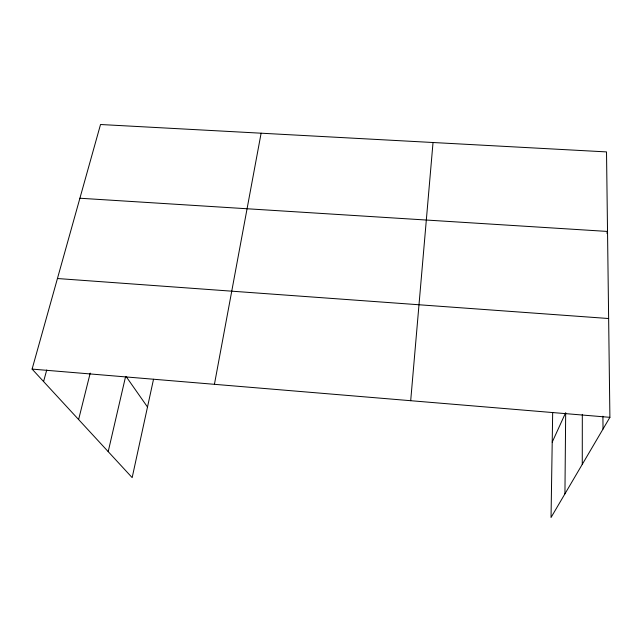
<?xml version="1.0" encoding="UTF-8"?>
<svg xmlns="http://www.w3.org/2000/svg" width="642" height="642" viewBox="0 0 642 642"><rect width="100%" height="100%" fill="white"/><g stroke="black" fill="none" stroke-linecap="round" stroke-linejoin="round"><path stroke-width="0.96" d="M582.27 464.343L582.318 414.363M564.936 493.834L565.682 412.637M552.674 412.429L551.037 517.492L609.9 417.332L606.513 151.905L100.529 124.508L32.1 369.094L132.164 477.624L153.526 379.245M410.695 400.696L433.029 142.508M214.428 384.317L261.117 133.199M108.201 451.631L125.495 376.934M78.613 419.539L90.217 373.09M43.584 381.549L46.73 370.001M606.842 233.247L607.525 231.441L79.905 198.234M552.208 442.145L565.265 413.544M57.435 278.524L608.64 318.52M32.1 369.094L609.9 417.332M126.289 376.766L147.491 407.02M602.91 416.201L603.031 429.017"/></g></svg>
